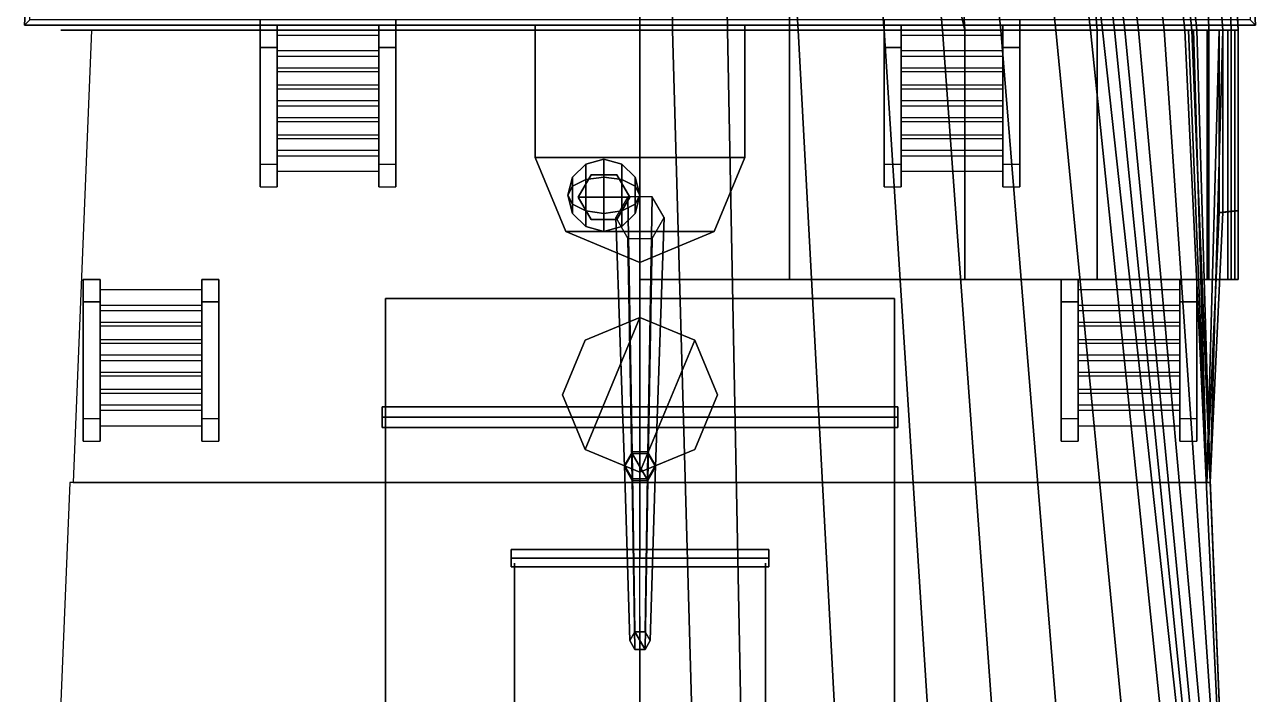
# Model space of a CAD drawing. Extents: x -4.1 to 4.7, y -49.9 to 48.9.
# Drawn here: x -3.58 to 3.58, y 21.37 to 25.26 of the extents above; entities that cross this region are included whole.
import ezdxf

# ---------------------------------------------------------------- set-up
doc = ezdxf.new("R2010")
doc.units = 0
doc.layers.get('0').update_dxf_attribs({"linetype": 'CONTINUOUS'})
doc.layers.add('DECK', color=3, linetype='CONTINUOUS')
doc.layers.add('SUPERSTRUCTURE', color=2, linetype='CONTINUOUS')

msp = doc.modelspace()

# ---------------------------------------------------------------- linework, layer by layer
for points in [[(0, 22.16, 24.81), (0, 48.64, 5.23), (0, 48.64, 5.28), (0, 22.16, 24.85)], [(0, 22.16, 24.85), (0, 48.64, 5.28), (0, 48.64, 5.23), (0, 22.16, 24.81)], [(0, 25.23, -3.21), (0, 29.89, -3.21), (0.19, 29.89, -3.14), (0.19, 25.23, -3.21)], [(0.19, 25.23, -3.21), (0.19, 29.89, -3.14), (0.44, 29.89, -3.02), (0.51, 25.23, -3.12)], [(0.51, 25.23, -3.12), (0.44, 29.89, -3.02), (0.62, 29.89, -2.9), (0.92, 25.23, -2.9)], [(0.92, 25.23, -2.9), (0.62, 29.89, -2.9), (1.01, 29.89, -2.61), (1.42, 25.23, -2.61)], [(1.42, 25.23, -2.61), (1.01, 29.89, -2.61), (1.33, 29.89, -2.29), (1.76, 25.23, -2.29)], [(1.76, 25.23, -2.29), (1.33, 29.89, -2.29), (1.61, 29.89, -1.91), (2.1, 25.23, -1.91)], [(1.89, 25.23, 4.97), (1.61, 29.89, 4.97), (1.42, 28.08, 4.985), (1.42, 27.24, 4.985)], [(2.1, 25.23, -1.91), (1.61, 29.89, -1.91), (1.89, 29.89, -1.38), (2.42, 25.23, -1.38)], [(2.66, 25.23, 4.89), (2.25, 29.89, 4.89), (1.61, 29.89, 4.97), (1.89, 25.23, 4.97)], [(2.42, 25.23, -1.38), (1.89, 29.89, -1.38), (2.06, 29.89, -0.83), (2.62, 25.23, -0.83)], [(2.62, 25.23, -0.83), (2.06, 29.89, -0.83), (2.14, 29.89, -0.53), (2.69, 25.23, -0.53)], [(2.69, 25.23, -0.53), (2.14, 29.89, -0.53), (2.2, 29.89, -0.25), (2.76, 25.23, -0.25)], [(2.76, 25.23, -0.25), (2.2, 29.89, -0.25), (2.25, 29.89), (2.82, 25.23)], [(2.82, 25.23), (2.25, 29.89), (2.33, 29.89, 0.42), (2.9, 25.23, 0.42)], [(3.31, 25.23, 4.76), (3.19, 29.89, 4.69), (2.25, 29.89, 4.89), (2.66, 25.23, 4.89)], [(2.9, 25.23, 0.42), (2.33, 29.89, 0.42), (2.49, 29.89, 1.35), (3.05, 25.23, 1.35)], [(3.05, 25.23, 1.35), (2.49, 29.89, 1.35), (2.67, 29.89, 2.2), (3.17, 25.23, 2.2)], [(3.17, 25.23, 2.2), (2.67, 29.89, 2.2), (2.74, 29.89, 2.54), (3.21, 25.23, 2.54)], [(3.21, 25.23, 2.54), (2.74, 29.89, 2.54), (2.77, 29.89, 2.72), (3.24, 25.23, 2.72)], [(3.24, 25.23, 2.72), (2.77, 29.89, 2.72), (3.05, 29.89, 3.82), (3.39, 25.23, 3.82)], [(3.39, 25.23, 3.82), (3.05, 29.89, 3.82), (3.22, 29.89, 4.35), (3.48, 25.23, 4.35)], [(3.48, 25.23, 4.35), (3.22, 29.89, 4.35), (3.26, 29.89, 4.45), (3.48, 25.23, 4.45)], [(0.87, 25.23, 5.01), (0.87, 27.24, 5.01), (0, 27.24, 5.05), (0, 25.23, 5.05)], [(1.89, 25.23, 4.97), (1.42, 27.24, 4.985), (0.87, 27.24, 5.01), (0.87, 25.23, 5.01)], [(-2.11, 25.26, 7.34), (-2.11, 24.45, 4.81), (-2.21, 24.45, 4.81), (-2.21, 25.26, 7.34)], [(-2.21, 25.26, 7.34), (-2.21, 24.45, 4.81), (-2.21, 24.32, 4.81), (-2.21, 25.13, 7.34)], [(-2.11, 25.13, 7.34), (-2.11, 25.26, 7.34), (-2.21, 25.26, 7.34), (-2.21, 25.13, 7.34)], [(-2.11, 24.32, 4.81), (-2.11, 24.45, 4.81), (-2.11, 25.26, 7.34), (-2.11, 25.13, 7.34)], [(-1.42, 25.26, 7.34), (-1.42, 24.45, 4.81), (-1.52, 24.45, 4.81), (-1.52, 25.26, 7.34)], [(-1.52, 25.26, 7.34), (-1.52, 24.45, 4.81), (-1.52, 24.32, 4.81), (-1.52, 25.13, 7.34)], [(-1.42, 25.13, 7.34), (-1.42, 25.26, 7.34), (-1.52, 25.26, 7.34), (-1.52, 25.13, 7.34)], [(-1.42, 24.32, 4.81), (-1.42, 24.45, 4.81), (-1.42, 25.26, 7.34), (-1.42, 25.13, 7.34)], [(0, 20.57, -3.3), (0, 25.23, -3.21), (0.19, 25.23, -3.21), (0.32, 20.57, -3.21)], [(0, 23.78, 5.04), (0, 25.23, 5.04), (0.87, 25.23, 5), (0.87, 23.78, 5)], [(0.87, 23.78, 5.01), (0.87, 25.23, 5.01), (0, 25.23, 5.05), (0, 23.78, 5.05)], [(0.32, 20.57, -3.21), (0.19, 25.23, -3.21), (0.51, 25.23, -3.12), (0.6, 20.57, -3.12)], [(0.6, 20.57, -3.12), (0.51, 25.23, -3.12), (0.92, 25.23, -2.9), (1.17, 20.57, -2.9)], [(0.87, 23.78, 5), (0.87, 25.23, 5), (1.89, 25.23, 4.96), (1.89, 23.78, 4.96)], [(1.89, 23.78, 4.97), (1.89, 25.23, 4.97), (0.87, 25.23, 5.01), (0.87, 23.78, 5.01)], [(1.17, 20.57, -2.9), (0.92, 25.23, -2.9), (1.42, 25.23, -2.61), (1.72, 20.57, -2.61)], [(1.52, 25.26, 7.34), (1.52, 24.45, 4.81), (1.42, 24.45, 4.81), (1.42, 25.26, 7.34)], [(1.42, 25.26, 7.34), (1.42, 24.45, 4.81), (1.42, 24.32, 4.81), (1.42, 25.13, 7.34)], [(1.52, 25.13, 7.34), (1.52, 25.26, 7.34), (1.42, 25.26, 7.34), (1.42, 25.13, 7.34)], [(1.72, 20.57, -2.61), (1.42, 25.23, -2.61), (1.76, 25.23, -2.29), (2.1, 20.57, -2.29)], [(1.52, 24.32, 4.81), (1.52, 24.45, 4.81), (1.52, 25.26, 7.34), (1.52, 25.13, 7.34)], [(2.1, 20.57, -2.29), (1.76, 25.23, -2.29), (2.1, 25.23, -1.91), (2.48, 20.57, -1.91)], [(1.89, 23.78, 4.96), (1.89, 25.23, 4.96), (2.66, 25.23, 4.88), (2.66, 23.78, 4.88)], [(2.66, 23.78, 4.89), (2.66, 25.23, 4.89), (1.89, 25.23, 4.97), (1.89, 23.78, 4.97)], [(2.48, 20.57, -1.91), (2.1, 25.23, -1.91), (2.42, 25.23, -1.38), (2.87, 20.57, -1.38)], [(2.21, 25.26, 7.34), (2.21, 24.45, 4.81), (2.11, 24.45, 4.81), (2.11, 25.26, 7.34)], [(2.11, 25.26, 7.34), (2.11, 24.45, 4.81), (2.11, 24.32, 4.81), (2.11, 25.13, 7.34)], [(2.21, 25.13, 7.34), (2.21, 25.26, 7.34), (2.11, 25.26, 7.34), (2.11, 25.13, 7.34)], [(2.21, 24.32, 4.81), (2.21, 24.45, 4.81), (2.21, 25.26, 7.34), (2.21, 25.13, 7.34)], [(2.87, 20.57, -1.38), (2.42, 25.23, -1.38), (2.62, 25.23, -0.83), (3.1, 20.57, -0.83)], [(3.1, 20.57, -0.83), (2.62, 25.23, -0.83), (2.69, 25.23, -0.53), (3.2, 20.57, -0.53)], [(2.66, 23.78, 4.88), (2.66, 25.23, 4.88), (3.3, 25.23, 4.75), (3.3, 23.78, 4.75)], [(3.31, 23.78, 4.76), (3.31, 25.23, 4.76), (2.66, 25.23, 4.89), (2.66, 23.78, 4.89)], [(3.2, 20.57, -0.53), (2.69, 25.23, -0.53), (2.76, 25.23, -0.25), (3.23, 20.57, -0.25)], [(3.23, 20.57, -0.25), (2.76, 25.23, -0.25), (2.82, 25.23), (3.27, 20.57)], [(3.27, 20.57), (2.82, 25.23), (2.9, 25.23, 0.42), (3.32, 20.57, 0.42)], [(3.32, 20.57, 0.42), (2.9, 25.23, 0.42), (3.05, 25.23, 1.35), (3.37, 20.57, 1.35)], [(3.37, 20.57, 1.35), (3.05, 25.23, 1.35), (3.17, 25.23, 2.2), (3.39, 20.57, 2.2)], [(3.39, 20.57, 2.2), (3.17, 25.23, 2.2), (3.21, 25.23, 2.54), (3.4, 20.57, 2.54)], [(3.2972, 22.6, 2.54), (3.22, 25.23, 2.72), (3.19, 25.23, 2.54), (3.2972, 22.6, 2.54)], [(3.3172, 22.6, 2.54), (3.21, 25.23, 2.54), (3.24, 25.23, 2.72), (3.3172, 22.6, 2.54)], [(3.2972, 22.6, 2.54), (3.37, 25.23, 3.82), (3.22, 25.23, 2.72), (3.2972, 22.6, 2.54)], [(3.3172, 22.6, 2.54), (3.24, 25.23, 2.72), (3.39, 25.23, 3.82), (3.3172, 22.6, 2.54)], [(3.2972, 22.6, 2.54), (3.37, 24.17, 3.72), (3.37, 25.23, 3.82), (3.2972, 22.6, 2.54)], [(3.3172, 22.6, 2.54), (3.39, 25.23, 3.82), (3.39, 24.17, 3.72), (3.3172, 22.6, 2.54)], [(3.46, 24.18, 4.35), (3.46, 25.23, 4.35), (3.37, 25.23, 3.82), (3.37, 24.17, 3.72)], [(3.39, 24.17, 3.72), (3.39, 25.23, 3.82), (3.48, 25.23, 4.35), (3.48, 24.18, 4.35)], [(3.46, 23.78, 4.45), (3.46, 25.23, 4.45), (3.46, 25.23, 4.35), (3.46, 23.78, 4.35)], [(3.48, 23.78, 4.35), (3.48, 25.23, 4.35), (3.48, 25.23, 4.45), (3.48, 23.78, 4.45)], [(-2.21, 25.13, 7.34), (-2.21, 24.32, 4.81), (-2.11, 24.32, 4.81), (-2.11, 25.13, 7.34)], [(-1.52, 25.13, 7.34), (-1.52, 24.32, 4.81), (-1.42, 24.32, 4.81), (-1.42, 25.13, 7.34)], [(1.42, 25.13, 7.34), (1.42, 24.32, 4.81), (1.52, 24.32, 4.81), (1.52, 25.13, 7.34)], [(2.11, 25.13, 7.34), (2.11, 24.32, 4.81), (2.21, 24.32, 4.81), (2.21, 25.13, 7.34)], [(-0.3919, 24.3225, 9.7309), (-0.315, 24.3609, 9.7975), (-0.315, 24.4519, 9.64), (-0.3919, 24.375, 9.64)], [(-0.3919, 24.375, 9.64), (-0.315, 24.4519, 9.64), (-0.315, 24.3609, 9.4825), (-0.3919, 24.3225, 9.5491)], [(-0.315, 24.3609, 9.7975), (-0.21, 24.375, 9.8219), (-0.21, 24.48, 9.64), (-0.315, 24.4519, 9.64)], [(-0.315, 24.4519, 9.64), (-0.21, 24.48, 9.64), (-0.21, 24.375, 9.4581), (-0.315, 24.3609, 9.4825)], [(-0.21, 24.375, 9.8219), (-0.105, 24.3609, 9.7975), (-0.105, 24.4519, 9.64), (-0.21, 24.48, 9.64)], [(-0.21, 24.48, 9.64), (-0.105, 24.4519, 9.64), (-0.105, 24.3609, 9.4825), (-0.21, 24.375, 9.4581)], [(-0.105, 24.3609, 9.7975), (-0.0281, 24.3225, 9.7309), (-0.0281, 24.375, 9.64), (-0.105, 24.4519, 9.64)], [(-0.105, 24.4519, 9.64), (-0.0281, 24.375, 9.64), (-0.0281, 24.3225, 9.5491), (-0.105, 24.3609, 9.4825)], [(-0.42, 24.27, 9.64), (-0.3919, 24.3225, 9.7309), (-0.3919, 24.375, 9.64), (-0.42, 24.27, 9.64)], [(-0.42, 24.27, 9.64), (-0.3919, 24.375, 9.64), (-0.3919, 24.3225, 9.5491), (-0.42, 24.27, 9.64)], [(-0.3919, 24.2175, 9.7309), (-0.315, 24.1791, 9.7975), (-0.315, 24.3609, 9.7975), (-0.3919, 24.3225, 9.7309)], [(-0.3919, 24.3225, 9.5491), (-0.315, 24.3609, 9.4825), (-0.315, 24.1791, 9.4825), (-0.3919, 24.2175, 9.5491)], [(-0.36, 24.26, 9.46), (-0.06, 24.26, 9.46), (-0.135, 24.3899, 9.46), (-0.285, 24.3899, 9.46)], [(-0.285, 24.3899, 8.62), (-0.36, 24.26, 8.62), (-0.36, 24.26, 9.46), (-0.285, 24.3899, 9.46)], [(-0.315, 24.1791, 9.7975), (-0.21, 24.165, 9.8219), (-0.21, 24.375, 9.8219), (-0.315, 24.3609, 9.7975)], [(-0.315, 24.3609, 9.4825), (-0.21, 24.375, 9.4581), (-0.21, 24.165, 9.4581), (-0.315, 24.1791, 9.4825)], [(-0.135, 24.3899, 8.62), (-0.285, 24.3899, 8.62), (-0.285, 24.3899, 9.46), (-0.135, 24.3899, 9.46)], [(-0.21, 24.165, 9.8219), (-0.105, 24.1791, 9.7975), (-0.105, 24.3609, 9.7975), (-0.21, 24.375, 9.8219)], [(-0.21, 24.375, 9.4581), (-0.105, 24.3609, 9.4825), (-0.105, 24.1791, 9.4825), (-0.21, 24.165, 9.4581)], [(-0.06, 24.26, 8.62), (-0.135, 24.3899, 8.62), (-0.135, 24.3899, 9.46), (-0.06, 24.26, 9.46)], [(-0.105, 24.1791, 9.7975), (-0.0281, 24.2175, 9.7309), (-0.0281, 24.3225, 9.7309), (-0.105, 24.3609, 9.7975)], [(-0.105, 24.3609, 9.4825), (-0.0281, 24.3225, 9.5491), (-0.0281, 24.2175, 9.5491), (-0.105, 24.1791, 9.4825)], [(-0.0281, 24.3225, 9.7309), (0, 24.27, 9.64), (0, 24.27, 9.64), (-0.0281, 24.375, 9.64)], [(-0.0281, 24.375, 9.64), (0, 24.27, 9.64), (0, 24.27, 9.64), (-0.0281, 24.3225, 9.5491)], [(-0.42, 24.27, 9.64), (-0.3919, 24.2175, 9.7309), (-0.3919, 24.3225, 9.7309), (-0.42, 24.27, 9.64)], [(-0.42, 24.27, 9.64), (-0.3919, 24.3225, 9.5491), (-0.3919, 24.2175, 9.5491), (-0.42, 24.27, 9.64)], [(-0.0281, 24.2175, 9.7309), (0, 24.27, 9.64), (0, 24.27, 9.64), (-0.0281, 24.3225, 9.7309)], [(-0.0281, 24.3225, 9.5491), (0, 24.27, 9.64), (0, 24.27, 9.64), (-0.0281, 24.2175, 9.5491)], [(-0.42, 24.27, 9.64), (-0.3919, 24.165, 9.64), (-0.3919, 24.2175, 9.7309), (-0.42, 24.27, 9.64)], [(-0.42, 24.27, 9.64), (-0.3919, 24.2175, 9.5491), (-0.3919, 24.165, 9.64), (-0.42, 24.27, 9.64)], [(-0.3919, 24.165, 9.64), (-0.315, 24.0881, 9.64), (-0.315, 24.1791, 9.7975), (-0.3919, 24.2175, 9.7309)], [(-0.3919, 24.2175, 9.5491), (-0.315, 24.1791, 9.4825), (-0.315, 24.0881, 9.64), (-0.3919, 24.165, 9.64)], [(-0.285, 24.1301, 9.46), (-0.135, 24.1301, 9.46), (-0.06, 24.26, 9.46), (-0.36, 24.26, 9.46)], [(-0.36, 24.26, 8.62), (-0.285, 24.1301, 8.62), (-0.285, 24.1301, 9.46), (-0.36, 24.26, 9.46)], [(-0.07, 24.2612, 5.05), (-0.14, 24.14, 5.05), (-0.09, 22.69, 19.62), (-0.045, 22.7679, 19.62)], [(-0.135, 24.1301, 8.62), (-0.06, 24.26, 8.62), (-0.06, 24.26, 9.46), (-0.135, 24.1301, 9.46)], [(-0.105, 24.0881, 9.64), (-0.0281, 24.165, 9.64), (-0.0281, 24.2175, 9.7309), (-0.105, 24.1791, 9.7975)], [(-0.105, 24.1791, 9.4825), (-0.0281, 24.2175, 9.5491), (-0.0281, 24.165, 9.64), (-0.105, 24.0881, 9.64)], [(0.07, 24.2612, 5.05), (-0.07, 24.2612, 5.05), (-0.045, 22.7679, 19.62), (0.045, 22.7679, 19.62)], [(-0.0281, 24.165, 9.64), (0, 24.27, 9.64), (0, 24.27, 9.64), (-0.0281, 24.2175, 9.7309)], [(-0.0281, 24.2175, 9.5491), (0, 24.27, 9.64), (0, 24.27, 9.64), (-0.0281, 24.165, 9.64)], [(0.14, 24.14, 5.05), (0.07, 24.2612, 5.05), (0.045, 22.7679, 19.62), (0.09, 22.69, 19.62)], [(-0.315, 24.0881, 9.64), (-0.21, 24.06, 9.64), (-0.21, 24.165, 9.8219), (-0.315, 24.1791, 9.7975)], [(-0.315, 24.1791, 9.4825), (-0.21, 24.165, 9.4581), (-0.21, 24.06, 9.64), (-0.315, 24.0881, 9.64)], [(-0.285, 24.1301, 8.62), (-0.135, 24.1301, 8.62), (-0.135, 24.1301, 9.46), (-0.285, 24.1301, 9.46)], [(-0.21, 24.06, 9.64), (-0.105, 24.0881, 9.64), (-0.105, 24.1791, 9.7975), (-0.21, 24.165, 9.8219)], [(-0.21, 24.165, 9.4581), (-0.105, 24.1791, 9.4825), (-0.105, 24.0881, 9.64), (-0.21, 24.06, 9.64)], [(-0.14, 24.14, 5.05), (-0.07, 24.0188, 5.05), (-0.045, 22.6121, 19.62), (-0.09, 22.69, 19.62)], [(0.07, 24.0188, 5.05), (0.14, 24.14, 5.05), (0.09, 22.69, 19.62), (0.045, 22.6121, 19.62)], [(3.2972, 22.6, 2.54), (3.3172, 22.6, 2.54), (3.39, 24.17, 3.72), (3.37, 24.17, 3.72)], [(3.37, 24.17, 3.72), (3.39, 24.17, 3.72), (3.48, 24.18, 4.35), (3.46, 24.18, 4.35)], [(-0.07, 24.0188, 5.05), (0.07, 24.0188, 5.05), (0.045, 22.6121, 19.62), (-0.045, 22.6121, 19.62)], [(-3.14, 23.78, 5.05), (-3.14, 22.97, 2.54), (-3.24, 22.97, 2.54), (-3.24, 23.78, 5.05)], [(-3.24, 23.78, 5.05), (-3.24, 22.97, 2.54), (-3.24, 22.84, 2.54), (-3.24, 23.65, 5.05)], [(-3.24, 23.78, 5.05), (-3.24, 23.65, 5.05), (-3.14, 23.65, 5.05), (-3.14, 23.78, 5.05)], [(-3.14, 22.84, 2.54), (-3.14, 22.97, 2.54), (-3.14, 23.78, 5.05), (-3.14, 23.65, 5.05)], [(-2.45, 23.78, 5.05), (-2.45, 22.97, 2.54), (-2.55, 22.97, 2.54), (-2.55, 23.78, 5.05)], [(-2.55, 23.78, 5.05), (-2.55, 22.97, 2.54), (-2.55, 22.84, 2.54), (-2.55, 23.65, 5.05)], [(-2.55, 23.78, 5.05), (-2.55, 23.65, 5.05), (-2.45, 23.65, 5.05), (-2.45, 23.78, 5.05)], [(-2.45, 22.84, 2.54), (-2.45, 22.97, 2.54), (-2.45, 23.78, 5.05), (-2.45, 23.65, 5.05)], [(0.87, 23.78, 5), (0.87, 23.78, 5.01), (0, 23.78, 5.05), (0, 23.78, 5.04)], [(1.89, 23.78, 4.96), (1.89, 23.78, 4.97), (0.87, 23.78, 5.01), (0.87, 23.78, 5)], [(2.66, 23.78, 4.88), (2.66, 23.78, 4.89), (1.89, 23.78, 4.97), (1.89, 23.78, 4.96)], [(2.45, 23.78, 5.05), (2.45, 22.97, 2.54), (2.45, 22.84, 2.54), (2.45, 23.65, 5.05)], [(2.55, 23.78, 5.05), (2.55, 22.97, 2.54), (2.45, 22.97, 2.54), (2.45, 23.78, 5.05)], [(2.45, 23.78, 5.05), (2.45, 23.65, 5.05), (2.55, 23.65, 5.05), (2.55, 23.78, 5.05)], [(2.55, 22.84, 2.54), (2.55, 22.97, 2.54), (2.55, 23.78, 5.05), (2.55, 23.65, 5.05)], [(3.3, 23.78, 4.75), (3.31, 23.78, 4.76), (2.66, 23.78, 4.89), (2.66, 23.78, 4.88)], [(3.14, 23.78, 5.05), (3.14, 22.97, 2.54), (3.14, 22.84, 2.54), (3.14, 23.65, 5.05)], [(3.24, 23.78, 5.05), (3.24, 22.97, 2.54), (3.14, 22.97, 2.54), (3.14, 23.78, 5.05)], [(3.14, 23.78, 5.05), (3.14, 23.65, 5.05), (3.24, 23.65, 5.05), (3.24, 23.78, 5.05)], [(3.24, 22.84, 2.54), (3.24, 22.97, 2.54), (3.24, 23.78, 5.05), (3.24, 23.65, 5.05)], [(3.46, 23.78, 4.35), (3.48, 23.78, 4.35), (3.48, 23.78, 4.45), (3.46, 23.78, 4.45)], [(-3.24, 23.65, 5.05), (-3.24, 22.84, 2.54), (-3.14, 22.84, 2.54), (-3.14, 23.65, 5.05)], [(-2.55, 23.65, 5.05), (-2.55, 22.84, 2.54), (-2.45, 22.84, 2.54), (-2.45, 23.65, 5.05)], [(2.45, 23.65, 5.05), (2.45, 22.84, 2.54), (2.55, 22.84, 2.54), (2.55, 23.65, 5.05)], [(3.14, 23.65, 5.05), (3.14, 22.84, 2.54), (3.24, 22.84, 2.54), (3.24, 23.65, 5.05)], [(-0.3182, 22.7918, 18.46), (0, 23.56, 18.46), (-0.3182, 23.4282, 18.46), (-0.45, 23.11, 18.46)], [(0, 23.56, 18.36), (-0.3182, 23.4282, 18.36), (-0.3182, 23.4282, 18.46), (0, 23.56, 18.46)], [(0, 22.66, 18.46), (0.3182, 23.4282, 18.46), (0, 23.56, 18.46), (-0.3182, 22.7918, 18.46)], [(0.3182, 23.4282, 18.36), (0, 23.56, 18.36), (0, 23.56, 18.46), (0.3182, 23.4282, 18.46)], [(-0.3182, 23.4282, 18.36), (-0.45, 23.11, 18.36), (-0.45, 23.11, 18.46), (-0.3182, 23.4282, 18.46)], [(0.3182, 22.7918, 18.46), (0.45, 23.11, 18.46), (0.3182, 23.4282, 18.46), (0, 22.66, 18.46)], [(0.45, 23.11, 18.36), (0.3182, 23.4282, 18.36), (0.3182, 23.4282, 18.46), (0.45, 23.11, 18.46)], [(-0.45, 23.11, 18.36), (-0.3182, 22.7918, 18.36), (-0.3182, 22.7918, 18.46), (-0.45, 23.11, 18.46)], [(0.3182, 22.7918, 18.36), (0.45, 23.11, 18.36), (0.45, 23.11, 18.46), (0.3182, 22.7918, 18.46)], [(-1.5, 23.04, 18.11), (-1.5, 22.98, 18.17), (1.5, 22.98, 18.17), (1.5, 23.04, 18.11)], [(-1.5, 22.98, 18.05), (-1.5, 23.04, 18.11), (1.5, 23.04, 18.11), (1.5, 22.98, 18.05)], [(-1.5, 23.04, 18.11), (-1.5, 22.98, 18.05), (-1.5, 22.92, 18.11), (-1.5, 22.98, 18.17)], [(1.5, 22.98, 18.17), (1.5, 22.92, 18.11), (1.5, 22.98, 18.05), (1.5, 23.04, 18.11)], [(-1.5, 22.98, 18.17), (-1.5, 22.92, 18.11), (1.5, 22.92, 18.11), (1.5, 22.98, 18.17)], [(-1.5, 22.92, 18.11), (-1.5, 22.98, 18.05), (1.5, 22.98, 18.05), (1.5, 22.92, 18.11)], [(-1.48, -24.92, 18.17), (-1.48, 22.95, 18.14), (-1.48, 22.95, 18.08), (-1.48, -24.92, 18.11)], [(-1.48, -24.92, 18.11), (-1.48, 22.95, 18.08), (-1.48, 22.95, 18.14), (-1.48, -24.92, 18.17)], [(1.48, -24.92, 18.17), (1.48, 22.95, 18.14), (1.48, 22.95, 18.08), (1.48, -24.92, 18.11)], [(1.48, -24.92, 18.11), (1.48, 22.95, 18.08), (1.48, 22.95, 18.14), (1.48, -24.92, 18.17)], [(-0.3182, 22.7918, 18.36), (0, 22.66, 18.36), (0, 22.66, 18.46), (-0.3182, 22.7918, 18.46)], [(-0.045, 22.7779, 17.76), (-0.09, 22.7, 17.76), (-0.06, 21.68, 29.08), (-0.03, 21.732, 29.08)], [(0.045, 22.7779, 17.76), (-0.045, 22.7779, 17.76), (-0.03, 21.732, 29.08), (0.03, 21.732, 29.08)], [(0, 22.66, 18.36), (0.3182, 22.7918, 18.36), (0.3182, 22.7918, 18.46), (0, 22.66, 18.46)], [(0.09, 22.7, 17.76), (0.045, 22.7779, 17.76), (0.03, 21.732, 29.08), (0.06, 21.68, 29.08)], [(-0.09, 22.69, 19.62), (-0.045, 22.6121, 19.62), (0.045, 22.6121, 19.62), (-0.045, 22.7679, 19.62)], [(-0.09, 22.7, 17.76), (-0.045, 22.6221, 17.76), (-0.03, 21.628, 29.08), (-0.06, 21.68, 29.08)], [(-0.045, 22.7679, 19.62), (0.045, 22.6121, 19.62), (0.09, 22.69, 19.62), (0.045, 22.7679, 19.62)], [(0.045, 22.6221, 17.76), (0.09, 22.7, 17.76), (0.06, 21.68, 29.08), (0.03, 21.628, 29.08)], [(-0.045, 22.6221, 17.76), (0.045, 22.6221, 17.76), (0.03, 21.628, 29.08), (-0.03, 21.628, 29.08)], [(-0.75, 22.21, 24.86), (-0.75, 22.16, 24.91), (0.75, 22.16, 24.91), (0.75, 22.21, 24.86)], [(-0.75, 22.16, 24.81), (-0.75, 22.21, 24.86), (0.75, 22.21, 24.86), (0.75, 22.16, 24.81)], [(-0.75, 22.21, 24.86), (-0.75, 22.16, 24.81), (-0.75, 22.11, 24.86), (-0.75, 22.16, 24.91)], [(0.75, 22.16, 24.91), (0.75, 22.11, 24.86), (0.75, 22.16, 24.81), (0.75, 22.21, 24.86)], [(-0.75, 22.16, 24.91), (-0.75, 22.11, 24.86), (0.75, 22.11, 24.86), (0.75, 22.16, 24.91)], [(-0.75, 22.11, 24.86), (-0.75, 22.16, 24.81), (0.75, 22.16, 24.81), (0.75, 22.11, 24.86)], [(-0.73, -25.77, 24.88), (-0.73, 22.13, 24.88), (-0.73, 22.13, 24.84), (-0.73, -25.77, 24.84)], [(-0.73, -25.77, 24.84), (-0.73, 22.13, 24.84), (-0.73, 22.13, 24.88), (-0.73, -25.77, 24.88)], [(0.73, -25.77, 24.88), (0.73, 22.13, 24.88), (0.73, 22.13, 24.84), (0.73, -25.77, 24.84)], [(0.73, -25.77, 24.84), (0.73, 22.13, 24.84), (0.73, 22.13, 24.88), (0.73, -25.77, 24.88)], [(0, -26.11, 26.91), (0, 21.81, 27.02), (0, 21.82, 26.98), (0, -26.11, 26.87)], [(0, -26.11, 26.87), (0, 21.82, 26.98), (0, 21.81, 27.02), (0, -26.11, 26.91)], [(-0.06, 21.68, 29.08), (-0.03, 21.628, 29.08), (0.03, 21.628, 29.08), (-0.03, 21.732, 29.08)], [(-0.03, 21.732, 29.08), (0.03, 21.628, 29.08), (0.06, 21.68, 29.08), (0.03, 21.732, 29.08)]]:
    msp.add_3dface(points)
at = {"color": 2}
for points in [[(3.44, 25.23, 4.59), (3.26, 29.89, 4.54), (3.19, 29.89, 4.69), (3.31, 25.23, 4.76)], [(3.48, 25.23, 4.45), (3.26, 29.89, 4.45), (3.26, 29.89, 4.54), (3.44, 25.23, 4.59)], [(3.3, 23.78, 4.75), (3.3, 25.23, 4.75), (3.42, 25.23, 4.59), (3.42, 23.78, 4.59)], [(3.44, 23.78, 4.59), (3.44, 25.23, 4.59), (3.31, 25.23, 4.76), (3.31, 23.78, 4.76)], [(3.42, 23.78, 4.59), (3.42, 25.23, 4.59), (3.46, 25.23, 4.45), (3.46, 23.78, 4.45)], [(3.48, 23.78, 4.45), (3.48, 25.23, 4.45), (3.44, 25.23, 4.59), (3.44, 23.78, 4.59)], [(3.42, 23.78, 4.59), (3.44, 23.78, 4.59), (3.31, 23.78, 4.76), (3.3, 23.78, 4.75)], [(3.46, 23.78, 4.45), (3.48, 23.78, 4.45), (3.44, 23.78, 4.59), (3.42, 23.78, 4.59)]]:
    msp.add_3dface(points, dxfattribs=at)
at = {"layer": 'DECK', "color": 3}
for points in [[(3.22, 25.23, 2.72), (3.37, 25.23, 3.82), (-3.37, 25.23, 3.82), (-3.22, 25.23, 2.72)], [(3.2972, 22.6, 2.54), (3.19, 25.23, 2.54), (-3.19, 25.23, 2.54), (-3.2972, 22.6, 2.54)], [(3.19, 25.23, 2.54), (3.22, 25.23, 2.72), (-3.22, 25.23, 2.72), (-3.19, 25.23, 2.54)], [(3.4, 20.57, 2.54), (3.3172, 22.6, 2.54), (-3.3172, 22.6, 2.54), (-3.4, 20.57, 2.54)]]:
    msp.add_3dface(points, dxfattribs=at)
at = {"layer": 'SUPERSTRUCTURE'}
for points in [[(-3.45, 27.21, 8.58), (-3.48, 27.24, 8.58), (-3.58, 25.26, 8.58), (-3.55, 25.29, 8.58)], [(-3.48, 27.24, 8.58), (-3.48, 27.24, 7.18), (-3.58, 25.26, 7.18), (-3.58, 25.26, 8.58)], [(3.55, 25.29, 8.58), (3.58, 25.26, 8.58), (3.48, 27.24, 8.58), (3.45, 27.21, 8.58)], [(3.48, 27.24, 7.18), (3.48, 27.24, 8.58), (3.58, 25.26, 8.58), (3.58, 25.26, 7.18)], [(-2.21, 25.26, 8.58), (-2.21, 25.29, 8.58), (-3.55, 25.29, 8.58), (-3.58, 25.26, 8.58)], [(-2.21, 25.26, 7.34), (-2.21, 25.29, 7.34), (-2.21, 25.29, 8.58), (-2.21, 25.26, 8.58)], [(-1.42, 25.29, 7.34), (-2.21, 25.29, 7.34), (-2.21, 25.26, 7.34), (-1.42, 25.26, 7.34)], [(-1.42, 25.29, 8.58), (-1.42, 25.29, 7.34), (-1.42, 25.26, 7.34), (-1.42, 25.26, 8.58)], [(1.42, 25.26, 8.58), (1.42, 25.29, 8.58), (-1.42, 25.29, 8.58), (-1.42, 25.26, 8.58)], [(1.42, 25.26, 7.34), (1.42, 25.29, 7.34), (1.42, 25.29, 8.58), (1.42, 25.26, 8.58)], [(2.21, 25.29, 7.34), (1.42, 25.29, 7.34), (1.42, 25.26, 7.34), (2.21, 25.26, 7.34)], [(2.21, 25.26, 8.58), (2.21, 25.29, 8.58), (2.21, 25.29, 7.34), (2.21, 25.26, 7.34)], [(3.58, 25.26, 8.58), (3.55, 25.29, 8.58), (2.21, 25.29, 8.58), (2.21, 25.26, 8.58)], [(-3.58, 25.26, 8.58), (-3.58, 25.26, 7.18), (-2.21, 25.26, 7.34), (-2.21, 25.26, 8.58)], [(-2.21, 25.26, 7.34), (-3.58, 25.26, 7.18), (-1.42, 25.26, 7.18), (-1.42, 25.26, 7.34)], [(1.42, 25.26, 7.34), (-1.42, 25.26, 7.18), (3.58, 25.26, 7.18), (2.21, 25.26, 7.34)], [(-1.42, 25.26, 8.58), (-1.42, 25.26, 7.18), (1.42, 25.26, 7.34), (1.42, 25.26, 8.58)], [(-0.61, 24.49, 8.61), (-0.61, 25.26, 8.61), (-0.61, 25.26, 8.51), (-0.61, 24.49, 8.51)], [(-0.61, 25.26, 8.61), (-0.61, 24.49, 8.61), (0.61, 24.49, 8.61), (0.61, 25.26, 8.61)], [(-0.61, 25.26, 8.51), (-0.61, 25.26, 8.61), (0.61, 25.26, 8.61), (0.61, 25.26, 8.51)], [(0.61, 25.26, 8.61), (0.61, 24.49, 8.61), (0.61, 24.49, 8.51), (0.61, 25.26, 8.51)], [(3.58, 25.26, 7.18), (3.58, 25.26, 8.58), (2.21, 25.26, 8.58), (2.21, 25.26, 7.34)], [(-1.52, 25.08, 7.17), (-1.52, 25.2, 7.17), (-2.11, 25.2, 7.17), (-2.11, 25.08, 7.17)], [(2.11, 25.08, 7.17), (2.11, 25.2, 7.17), (1.52, 25.2, 7.17), (1.52, 25.08, 7.17)], [(-1.52, 24.99, 6.87), (-1.52, 25.11, 6.87), (-2.11, 25.11, 6.87), (-2.11, 24.99, 6.87)], [(2.11, 24.99, 6.87), (2.11, 25.11, 6.87), (1.52, 25.11, 6.87), (1.52, 24.99, 6.87)], [(-1.52, 24.89, 6.57), (-1.52, 25.01, 6.57), (-2.11, 25.01, 6.57), (-2.11, 24.89, 6.57)], [(2.11, 24.89, 6.57), (2.11, 25.01, 6.57), (1.52, 25.01, 6.57), (1.52, 24.89, 6.57)], [(-1.52, 24.79, 6.27), (-1.52, 24.91, 6.27), (-2.11, 24.91, 6.27), (-2.11, 24.79, 6.27)], [(2.11, 24.79, 6.27), (2.11, 24.91, 6.27), (1.52, 24.91, 6.27), (1.52, 24.79, 6.27)], [(-1.52, 24.7, 5.97), (-1.52, 24.82, 5.97), (-2.11, 24.82, 5.97), (-2.11, 24.7, 5.97)], [(2.11, 24.7, 5.97), (2.11, 24.82, 5.97), (1.52, 24.82, 5.97), (1.52, 24.7, 5.97)], [(-1.52, 24.6, 5.67), (-1.52, 24.72, 5.67), (-2.11, 24.72, 5.67), (-2.11, 24.6, 5.67)], [(2.11, 24.6, 5.67), (2.11, 24.72, 5.67), (1.52, 24.72, 5.67), (1.52, 24.6, 5.67)], [(-1.52, 24.5, 5.37), (-1.52, 24.62, 5.37), (-2.11, 24.62, 5.37), (-2.11, 24.5, 5.37)], [(2.11, 24.5, 5.37), (2.11, 24.62, 5.37), (1.52, 24.62, 5.37), (1.52, 24.5, 5.37)], [(-1.52, 24.41, 5.07), (-1.52, 24.53, 5.07), (-2.11, 24.53, 5.07), (-2.11, 24.41, 5.07)], [(-0.4313, 24.0587, 8.61), (-0.61, 24.49, 8.61), (-0.61, 24.49, 8.51), (-0.4313, 24.0587, 8.51)], [(-0.61, 24.49, 8.61), (-0.4313, 24.0587, 8.61), (0.4313, 24.0587, 8.61), (0.61, 24.49, 8.61)], [(0.61, 24.49, 8.61), (0.4313, 24.0587, 8.61), (0.4313, 24.0587, 8.51), (0.61, 24.49, 8.51)], [(2.11, 24.41, 5.07), (2.11, 24.53, 5.07), (1.52, 24.53, 5.07), (1.52, 24.41, 5.07)], [(0, 23.88, 8.61), (-0.4313, 24.0587, 8.61), (-0.4313, 24.0587, 8.51), (0, 23.88, 8.51)], [(-0.4313, 24.0587, 8.61), (0, 23.88, 8.61), (0, 23.88, 8.61), (0.4313, 24.0587, 8.61)], [(0.4313, 24.0587, 8.61), (0, 23.88, 8.61), (0, 23.88, 8.51), (0.4313, 24.0587, 8.51)], [(-2.55, 23.6, 4.9), (-2.55, 23.72, 4.9), (-3.14, 23.72, 4.9), (-3.14, 23.6, 4.9)], [(3.14, 23.6, 4.9), (3.14, 23.72, 4.9), (2.55, 23.72, 4.9), (2.55, 23.6, 4.9)], [(-2.55, 23.51, 4.6), (-2.55, 23.63, 4.6), (-3.14, 23.63, 4.6), (-3.14, 23.51, 4.6)], [(1.48, -8.59, 3.44), (1.48, 23.67, 3.44), (-1.48, 23.67, 3.44), (-1.48, -8.59, 3.44)], [(-1.48, 23.67, 3.44), (-1.48, 23.67, 2.54), (-1.48, 20.57, 2.54), (-1.48, 15.91, 3.44)], [(1.48, 23.67, 3.44), (1.48, 23.67, 2.54), (-1.48, 23.67, 2.54), (-1.48, 23.67, 3.44)], [(1.48, 20.57, 2.54), (1.48, 23.67, 2.54), (1.48, 23.67, 3.44), (1.48, 15.91, 3.44)], [(3.14, 23.51, 4.6), (3.14, 23.63, 4.6), (2.55, 23.63, 4.6), (2.55, 23.51, 4.6)], [(-2.55, 23.41, 4.3), (-2.55, 23.53, 4.3), (-3.14, 23.53, 4.3), (-3.14, 23.41, 4.3)], [(3.14, 23.41, 4.3), (3.14, 23.53, 4.3), (2.55, 23.53, 4.3), (2.55, 23.41, 4.3)], [(-2.55, 23.31, 4), (-2.55, 23.43, 4), (-3.14, 23.43, 4), (-3.14, 23.31, 4)], [(3.14, 23.31, 4), (3.14, 23.43, 4), (2.55, 23.43, 4), (2.55, 23.31, 4)], [(-2.55, 23.22, 3.7), (-2.55, 23.34, 3.7), (-3.14, 23.34, 3.7), (-3.14, 23.22, 3.7)], [(3.14, 23.22, 3.7), (3.14, 23.34, 3.7), (2.55, 23.34, 3.7), (2.55, 23.22, 3.7)], [(-2.55, 23.12, 3.4), (-2.55, 23.24, 3.4), (-3.14, 23.24, 3.4), (-3.14, 23.12, 3.4)], [(3.14, 23.12, 3.4), (3.14, 23.24, 3.4), (2.55, 23.24, 3.4), (2.55, 23.12, 3.4)], [(-2.55, 23.02, 3.1), (-2.55, 23.14, 3.1), (-3.14, 23.14, 3.1), (-3.14, 23.02, 3.1)], [(3.14, 23.02, 3.1), (3.14, 23.14, 3.1), (2.55, 23.14, 3.1), (2.55, 23.02, 3.1)], [(-2.55, 22.93, 2.8), (-2.55, 23.05, 2.8), (-3.14, 23.05, 2.8), (-3.14, 22.93, 2.8)], [(3.14, 22.93, 2.8), (3.14, 23.05, 2.8), (2.55, 23.05, 2.8), (2.55, 22.93, 2.8)]]:
    msp.add_3dface(points, dxfattribs=at)

doc.saveas('drawing.dxf')
